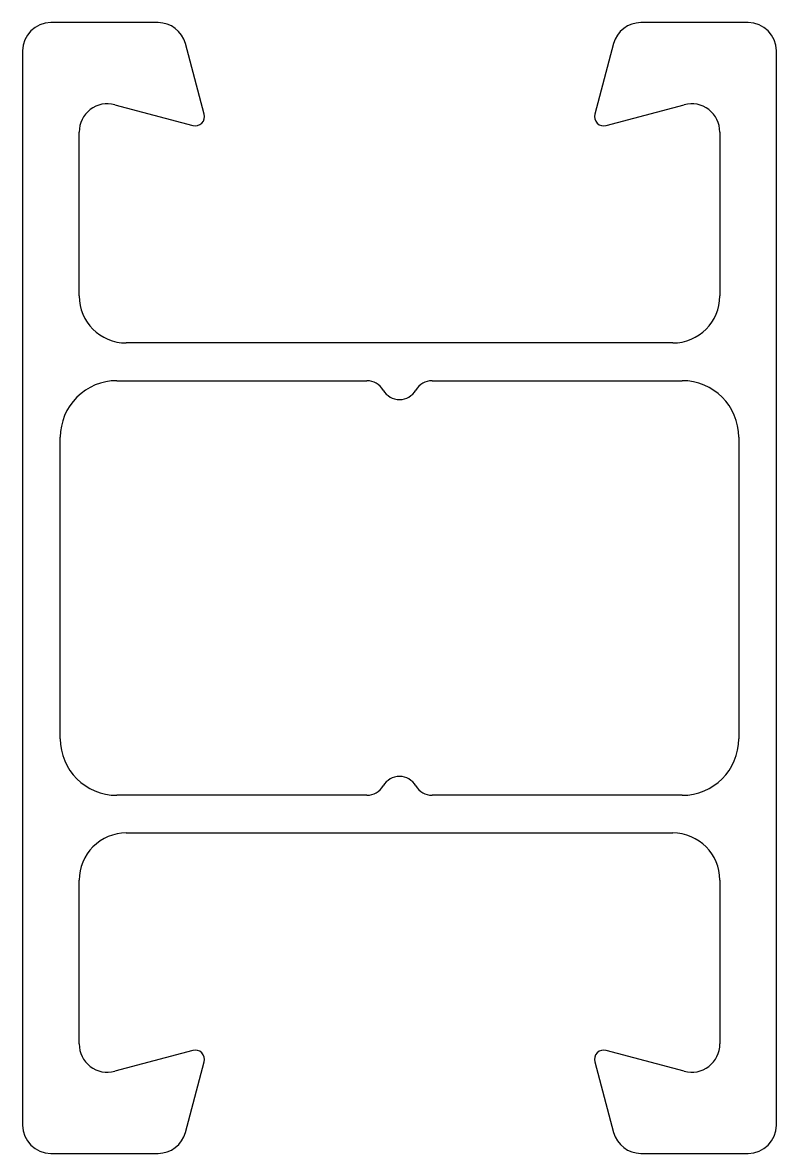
# Model space of a CAD drawing. Extents: x 0.8 to 40.8, y 0.5 to 60.5.
import ezdxf

# ---------------------------------------------------------------- set-up
doc = ezdxf.new("R2010")
doc.units = 0
doc.layers.get('0').update_dxf_attribs({"linetype": 'CONTINUOUS'})

msp = doc.modelspace()

# ---------------------------------------------------------------- linework, layer by layer
for p, q in [((7.974, 60.541), (2.285, 60.541)), ((39.285, 60.541), (33.596, 60.541)), ((10.424, 55.69), (9.422, 59.432)), ((32.146, 59.425), (31.145, 55.688)), ((0.785, 59.041), (0.785, 2.041)), ((40.785, 2.041), (40.785, 59.041)), ((5.673, 56.185), (9.815, 55.075)), ((31.76, 55.077), (35.897, 56.185)), ((3.785, 46.041), (3.785, 54.736)), ((37.785, 54.736), (37.785, 46.041)), ((35.285, 43.541), (6.285, 43.541)), ((5.785, 41.541), (19.053, 41.541)), ((22.517, 41.541), (35.785, 41.541)), ((2.785, 22.541), (2.785, 38.541)), ((38.785, 38.541), (38.785, 22.541)), ((19.053, 19.541), (5.785, 19.541)), ((35.785, 19.541), (22.517, 19.541)), ((6.285, 17.541), (35.285, 17.541)), ((3.785, 6.346), (3.785, 15.041)), ((37.785, 15.041), (37.785, 6.346)), ((9.813, 6.006), (5.673, 4.897)), ((35.897, 4.897), (31.757, 6.006)), ((9.423, 1.655), (10.425, 5.395)), ((31.145, 5.394), (32.148, 1.649)), ((35.897, 4.897), (35.897, 4.897)), ((2.285, 0.541), (7.974, 0.541)), ((33.596, 0.541), (39.285, 0.541))]:
    msp.add_line(p, q)
for centre, radius, start, end in [((2.285, 59.041), 1.5, 90, 180), ((7.974, 59.041), 1.5, 15.0917, 90), ((33.596, 59.041), 1.5, 90, 165.15236), ((39.285, 59.041), 1.5, 0, 90), ((5.285, 54.736), 1.5, 75.00004, 180.0018), ((36.285, 54.736), 1.5, 0.0018, 104.99997), ((9.942, 55.559), 0.5, 255.29344, 15.20824), ((31.628, 55.559), 0.5, 165.00002, 285.29622), ((6.285, 46.041), 2.5, 180.00201, 270.00201), ((35.285, 46.041), 2.5, 270.00201, 0.00201), ((5.785, 38.541), 3, 90.00261, 180.00261), ((19.053, 40.541), 1, 30.08116, 90.00704), ((22.517, 40.541), 1, 90.00704, 149.9105), ((35.785, 38.541), 3, 0.00261, 90.00261), ((20.785, 41.541), 1, 209.91891, 330.08942), ((5.785, 22.541), 3, 180.00261, 270.00261), ((35.785, 22.541), 3, 270.00261, 0.00261), ((20.785, 19.541), 1, 29.91058, 150.08109), ((19.053, 20.541), 1, 270.00704, 329.91884), ((22.517, 20.541), 1, 210.0895, 270.00704), ((6.285, 15.041), 2.5, 90.00201, 180.00201), ((35.285, 15.041), 2.5, 0.00201, 90.00201), ((5.285, 6.346), 1.5, 180.0018, 284.99999), ((9.942, 5.523), 0.5, 345.20825, 105), ((31.628, 5.523), 0.5, 74.99998, 195), ((36.285, 6.346), 1.5, 254.99998, 0.0018), ((2.285, 2.041), 1.5, 180, 270), ((39.285, 2.041), 1.5, 270, 360), ((7.974, 2.041), 1.5, 270, 345.09475), ((33.596, 2.041), 1.5, 195.15419, 270)]:
    msp.add_arc(centre, radius, start, end)

doc.saveas('drawing.dxf')
